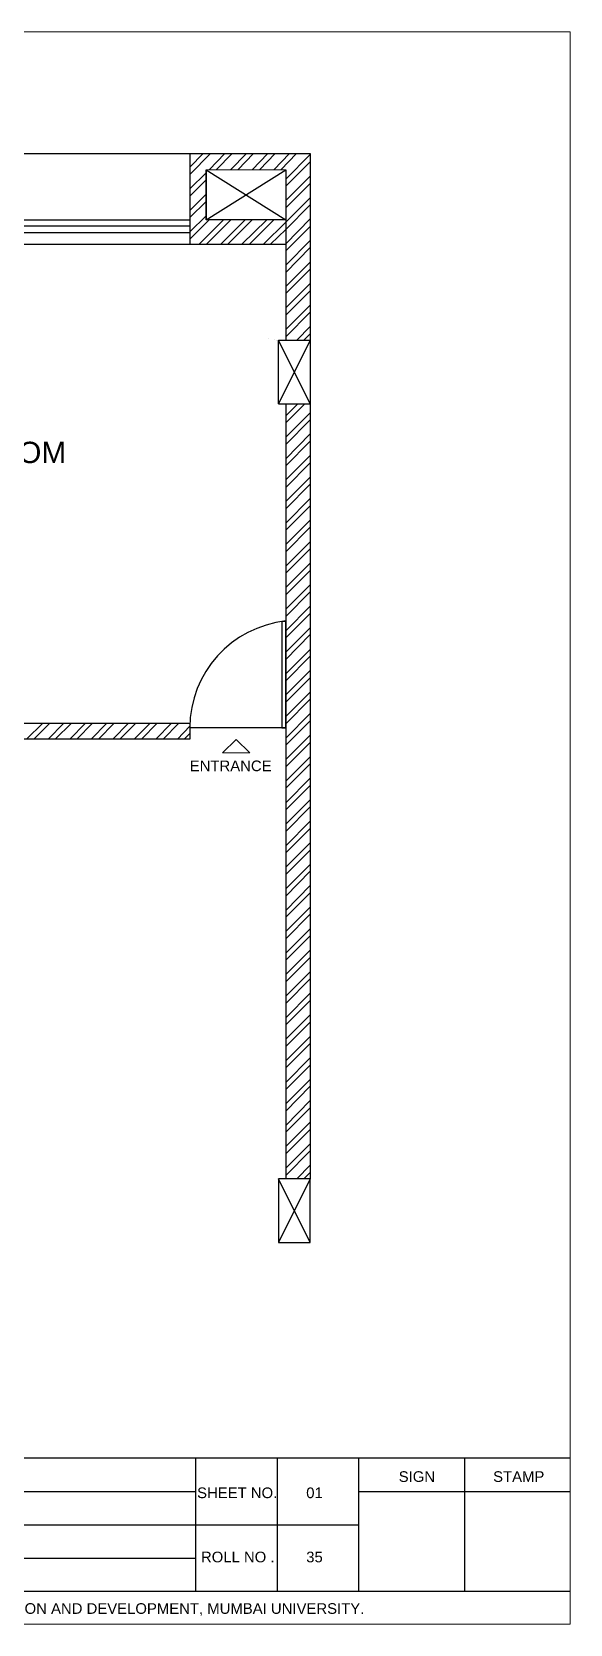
# Model space of a CAD drawing. Header units: millimetres. Extents: x 68955 to 118645, y -193284 to 16474.
# Drawn here: x 85842 to 90896, y 1514 to 16474 of the extents above; entities that cross this region are included whole.
import ezdxf

# ---------------------------------------------------------------- set-up
doc = ezdxf.new("R2010")
doc.units = ezdxf.units.MM
for name, color, linetype, true_color in [('PDF_0', 7, 'Continuous', 0xdcdcdc), ('PDF_plan', 7, 'Continuous', 0x535353), ('PDF_TEXT', 7, 'Continuous', 0x535353)]:
    doc.layers.add(name, color=color, linetype=linetype, true_color=true_color)
doc.styles.add('PDF Arial', font='arial.ttf')

msp = doc.modelspace()

# ---------------------------------------------------------------- linework, layer by layer
at = {"layer": 'PDF_0', "color": 7, "lineweight": 25}
for points in [[(77574.146, 11180.664), (77345.277, 11180.664), (77345.277, 13077.006), (77345.277, 13578.337), (77345.277, 15329.365), (88454.496, 15329.365), (88454.496, 13578.337), (88156.603, 12978.919), (88156.603, 13578.337), (88454.496, 13578.337), (88454.496, 12978.919), (88454.496, 5698.712), (88156.603, 5099.294)], [(87324.683, 15329.365), (87324.683, 14479.281)], [(87477.262, 15176.786), (88225.627, 14708.15), (87477.262, 14708.15), (88225.627, 15176.786), (88225.627, 13578.337)], [(83724.541, 14708.15), (87324.683, 14708.15)], [(83724.541, 14650.025), (87324.683, 14650.025)], [(83724.541, 14588.266), (87324.683, 14588.266)], [(77574.146, 14479.281), (80876.396, 14479.281), (81025.342, 14479.281), (88225.627, 14479.281)], [(88062.149, 13596.502), (88062.149, 13596.502)], [(88120.275, 13585.603), (88120.275, 13585.603)], [(88134.806, 13578.337), (88134.806, 13578.337)], [(88156.603, 12978.919), (88454.496, 12978.919), (88156.603, 13578.337)], [(88225.627, 12978.919), (88225.627, 9978.195), (88225.627, 9829.249), (88225.627, 5698.712)], [(77345.277, 9978.195), (87324.683, 9978.195), (87324.683, 9829.249), (85755.297, 9829.249)], [(88454.496, 5099.294), (88156.603, 5698.712)], [(90895.763, 3072.17), (75892.142, 3072.17)], [(87379.176, 3072.17), (87379.176, 1822.474)], [(88145.705, 3072.17), (88145.705, 1822.474)], [(88908.601, 3072.17), (88908.601, 1822.474)], [(89903.998, 3072.17), (89903.998, 1822.474)], [(83473.875, 2759.746), (87379.176, 2759.746)], [(88908.601, 2759.746), (90895.763, 2759.746)], [(83473.875, 2447.322), (88908.601, 2447.322)], [(83473.875, 2134.898), (87379.176, 2134.898)], [(82627.424, 1822.474), (90895.763, 1822.474)]]:
    msp.add_lwpolyline(points, dxfattribs=at)
at = {"layer": 'PDF_0', "lineweight": 25}
for points in [[(87324.683, 15202.216), (87451.833, 15329.365)], [(87324.683, 15133.192), (87520.857, 15329.365)], [(87506.325, 15176.786), (87655.272, 15329.365)], [(87571.716, 15176.786), (87724.295, 15329.365)], [(87706.131, 15176.786), (87858.71, 15329.365)], [(87775.155, 15176.786), (87924.102, 15329.365)], [(87909.57, 15176.786), (88058.517, 15329.365)], [(87978.594, 15176.786), (88127.54, 15329.365)], [(88113.009, 15176.786), (88261.955, 15329.365)], [(88178.4, 15176.786), (88327.347, 15329.365)], [(88225.627, 15089.598), (88454.496, 15322.1)], [(87324.683, 14998.777), (87477.262, 15147.724)], [(88225.627, 15024.207), (88454.496, 15253.076)], [(88225.627, 14889.792), (88454.496, 15118.661)], [(87324.683, 14929.753), (87477.262, 15082.332)], [(88225.627, 14820.768), (88454.496, 15049.637)], [(87324.683, 14795.338), (87477.262, 14947.917)], [(87324.683, 14729.947), (87477.262, 14878.894)], [(88018.555, 14479.281), (88225.627, 14686.353), (88454.496, 14915.222)], [(88083.946, 14479.281), (88225.627, 14617.329), (88454.496, 14849.831)], [(87324.683, 14595.532), (87477.262, 14744.478)], [(87324.683, 14526.508), (87506.325, 14708.15)], [(87411.871, 14479.281), (87640.74, 14708.15)], [(87480.895, 14479.281), (87709.764, 14708.15)], [(87615.31, 14479.281), (87844.179, 14708.15)], [(87680.701, 14479.281), (87909.57, 14708.15)], [(87815.116, 14479.281), (88047.618, 14708.15)], [(87884.14, 14479.281), (88113.009, 14708.15)], [(88218.361, 14479.281), (88225.627, 14482.914), (88454.496, 14715.416)], [(88225.627, 14417.523), (88454.496, 14646.392)], [(88225.627, 14283.108), (88454.496, 14511.977)], [(88225.627, 14214.084), (88454.496, 14446.586)], [(88225.627, 14079.669), (88454.496, 14308.538)], [(88225.627, 14014.278), (88454.496, 14243.147)], [(88225.627, 13879.863), (88454.496, 14108.732)], [(88225.627, 13810.839), (88454.496, 14039.708)], [(88225.627, 13676.424), (88454.496, 13905.293)], [(88225.627, 13607.4), (88454.496, 13839.902)], [(88330.979, 13578.337), (88454.496, 13705.487)], [(88396.37, 13578.337), (88454.496, 13636.463)], [(88225.627, 12866.301), (88338.245, 12978.919)], [(88225.627, 12800.91), (88403.636, 12978.919)], [(88225.627, 12666.495), (88454.496, 12895.364)], [(88225.627, 12597.471), (88454.496, 12829.973)], [(88225.627, 12463.056), (88454.496, 12695.558)], [(88225.627, 12397.665), (88454.496, 12626.534)], [(88225.627, 12263.25), (88454.496, 12492.119)], [(88225.627, 12194.226), (88454.496, 12423.095)], [(88225.627, 12059.811), (88454.496, 12288.68)], [(88225.627, 11990.787), (88454.496, 12223.289)], [(88225.627, 11856.372), (88454.496, 12088.874)], [(88225.627, 11790.981), (88454.496, 12019.85)], [(88225.627, 11656.566), (88454.496, 11885.435)], [(88225.627, 11587.542), (88454.496, 11820.044)], [(88225.627, 11453.127), (88454.496, 11681.996)], [(88225.627, 11387.736), (88454.496, 11616.605)], [(88225.627, 11253.321), (88454.496, 11482.19)], [(88225.627, 11184.297), (88454.496, 11413.166)], [(88225.627, 11049.882), (88454.496, 11278.751)], [(88225.627, 10980.858), (88454.496, 11213.36)], [(88225.627, 10846.443), (88454.496, 11078.945)], [(88225.627, 10781.052), (88454.496, 11009.921)], [(88225.627, 10646.637), (88454.496, 10875.506)], [(88225.627, 10577.613), (88454.496, 10810.115)], [(88225.627, 10443.198), (88454.496, 10672.067)], [(88225.627, 10377.807), (88454.496, 10606.676)], [(88225.627, 10243.392), (88454.496, 10472.261)], [(88225.627, 10174.368), (88454.496, 10403.237)], [(88225.627, 10039.953), (88454.496, 10268.822)], [(88225.627, 9970.929), (88454.496, 10203.431)], [(88225.627, 9836.514), (88454.496, 10069.016)], [(85791.626, 9829.249), (85944.205, 9978.195)], [(85860.65, 9829.249), (86009.596, 9978.195)], [(85995.065, 9829.249), (86144.011, 9978.195)], [(86060.456, 9829.249), (86213.035, 9978.195)], [(86198.503, 9829.249), (86347.45, 9978.195)], [(86263.895, 9829.249), (86412.841, 9978.195)], [(86398.31, 9829.249), (86547.256, 9978.195)], [(86467.333, 9829.249), (86616.28, 9978.195)], [(86601.748, 9829.249), (86750.695, 9978.195)], [(86667.14, 9829.249), (86819.719, 9978.195)], [(86801.555, 9829.249), (86954.134, 9978.195)], [(86870.578, 9829.249), (87019.525, 9978.195)], [(87004.994, 9829.249), (87153.94, 9978.195)], [(87074.017, 9829.249), (87222.964, 9978.195)], [(87208.432, 9829.249), (87324.683, 9949.132)], [(87273.824, 9829.249), (87324.683, 9880.108)], [(88225.627, 9771.123), (88454.496, 9999.992)], [(88225.627, 9636.708), (88454.496, 9865.577)], [(88225.627, 9567.684), (88454.496, 9796.553)], [(88225.627, 9433.269), (88454.496, 9662.138)], [(88225.627, 9367.878), (88454.496, 9596.747)], [(88225.627, 9229.83), (88454.496, 9462.332)], [(88225.627, 9164.439), (88454.496, 9393.308)], [(88225.627, 9030.024), (88454.496, 9258.893)], [(88225.627, 8961), (88454.496, 9193.502)], [(88225.627, 8826.585), (88454.496, 9059.087)], [(88225.627, 8761.194), (88454.496, 8990.063)], [(88225.627, 8626.779), (88454.496, 8855.648)], [(88225.627, 8557.755), (88454.496, 8786.624)], [(88225.627, 8423.34), (88454.496, 8652.209)], [(88225.627, 8354.316), (88454.496, 8586.818)], [(88225.627, 8219.901), (88454.496, 8452.403)], [(88225.627, 8154.51), (88454.496, 8383.379)], [(88225.627, 8020.095), (88454.496, 8248.964)], [(88225.627, 7951.071), (88454.496, 8183.573)], [(88225.627, 7816.656), (88454.496, 8045.525)], [(88225.627, 7751.265), (88454.496, 7980.134)], [(88225.627, 7616.85), (88454.496, 7845.719)], [(88225.627, 7547.826), (88454.496, 7776.695)], [(88225.627, 7413.411), (88454.496, 7642.28)], [(88225.627, 7344.387), (88454.496, 7576.889)], [(88225.627, 7209.972), (88454.496, 7442.474)], [(88225.627, 7144.581), (88454.496, 7373.45)], [(88225.627, 7010.166), (88454.496, 7239.035)], [(88225.627, 6941.142), (88454.496, 7170.011)], [(88225.627, 6806.727), (88454.496, 7035.596)], [(88225.627, 6741.336), (88454.496, 6970.205)], [(88225.627, 6603.289), (88454.496, 6835.79)], [(88225.627, 6537.897), (88454.496, 6766.766)], [(88225.627, 6403.482), (88454.496, 6632.351)], [(88225.627, 6334.459), (88454.496, 6566.96)], [(88225.627, 6200.044), (88454.496, 6432.545)], [(88225.627, 6134.652), (88454.496, 6363.521)], [(88225.627, 6000.237), (88454.496, 6229.106)], [(88225.627, 5931.214), (88454.496, 6160.082)], [(88225.627, 5796.799), (88454.496, 6025.667)], [(88225.627, 5727.775), (88454.496, 5960.276)], [(88330.979, 5698.712), (88454.496, 5825.861)], [(88396.37, 5698.712), (88454.496, 5756.837)]]:
    msp.add_lwpolyline(points, dxfattribs=at)
at = {"layer": 'PDF_0', "color": 7, "lineweight": 25}
for points in [[(87477.262, 14708.15), (87477.262, 15176.786)], [(88189.299, 9934.601), (88225.627, 9934.601), (88225.627, 10933.631), (88189.299, 10933.631)], [(88156.603, 5099.294), (88454.496, 5099.294), (88454.496, 5698.712), (88156.603, 5698.712)]]:
    msp.add_lwpolyline(points, close=True, dxfattribs=at)
msp.add_arc((88336.429, 9932.784), 1011.746, 96.2347392, 179.7582867, dxfattribs=at)
at = {"layer": 'PDF_plan', "lineweight": 25}
msp.add_lwpolyline([(88225.627, 9934.601), (87324.683, 9934.601)], dxfattribs=at)
at = {"layer": 'PDF_TEXT', "lineweight": 18}
for points in [[(75892.142, 16473.709), (90895.763, 16473.709), (90895.763, 1513.682), (75892.142, 1513.682)], [(87633.474, 9698.467), (87760.624, 9825.616), (87887.773, 9698.467)]]:
    msp.add_lwpolyline(points, close=True, dxfattribs=at)
msp.add_lwpolyline([(87477.262, 15176.786), (88225.627, 15176.786)], dxfattribs=at)

# ---------------------------------------------------------------- texts
at = {"layer": 'PDF_TEXT', "attachment_point": 7, "style": 'PDF Arial'}
for s, insert, char_height in [('LIVING ROOM', (84302.162, 12419.685), 199.98312), ('ENTRANCE', (87324.683, 9526.018), 99.9903)]:
    msp.add_mtext(s, dxfattribs=dict(at, insert=insert, char_height=char_height))
at = {"layer": 'PDF_TEXT', "color": 7, "attachment_point": 7, "style": 'PDF Arial'}
for s, insert, char_height in [('SIGN', (89286.416, 2848.862), 99.9903), ('STAMP', (90172.828, 2848.862), 99.9903), ('SHEET NO.', (87393.707, 2696.283), 99.9903), ('01', (88418.167, 2696.283), 99.9903), ('ROLL NO .', (87430.036, 2093.231), 99.9903), ('35', (88418.167, 2093.163), 99.9903), ('GARWARE INSTITUTE OF CARRIER EDUCATION AND DEVELOPMENT, MUMBAI UNIVERSITY.', (82740.042, 1591.989), 99.99026)]:
    msp.add_mtext(s, dxfattribs=dict(at, insert=insert, char_height=char_height))

doc.saveas('drawing.dxf')
